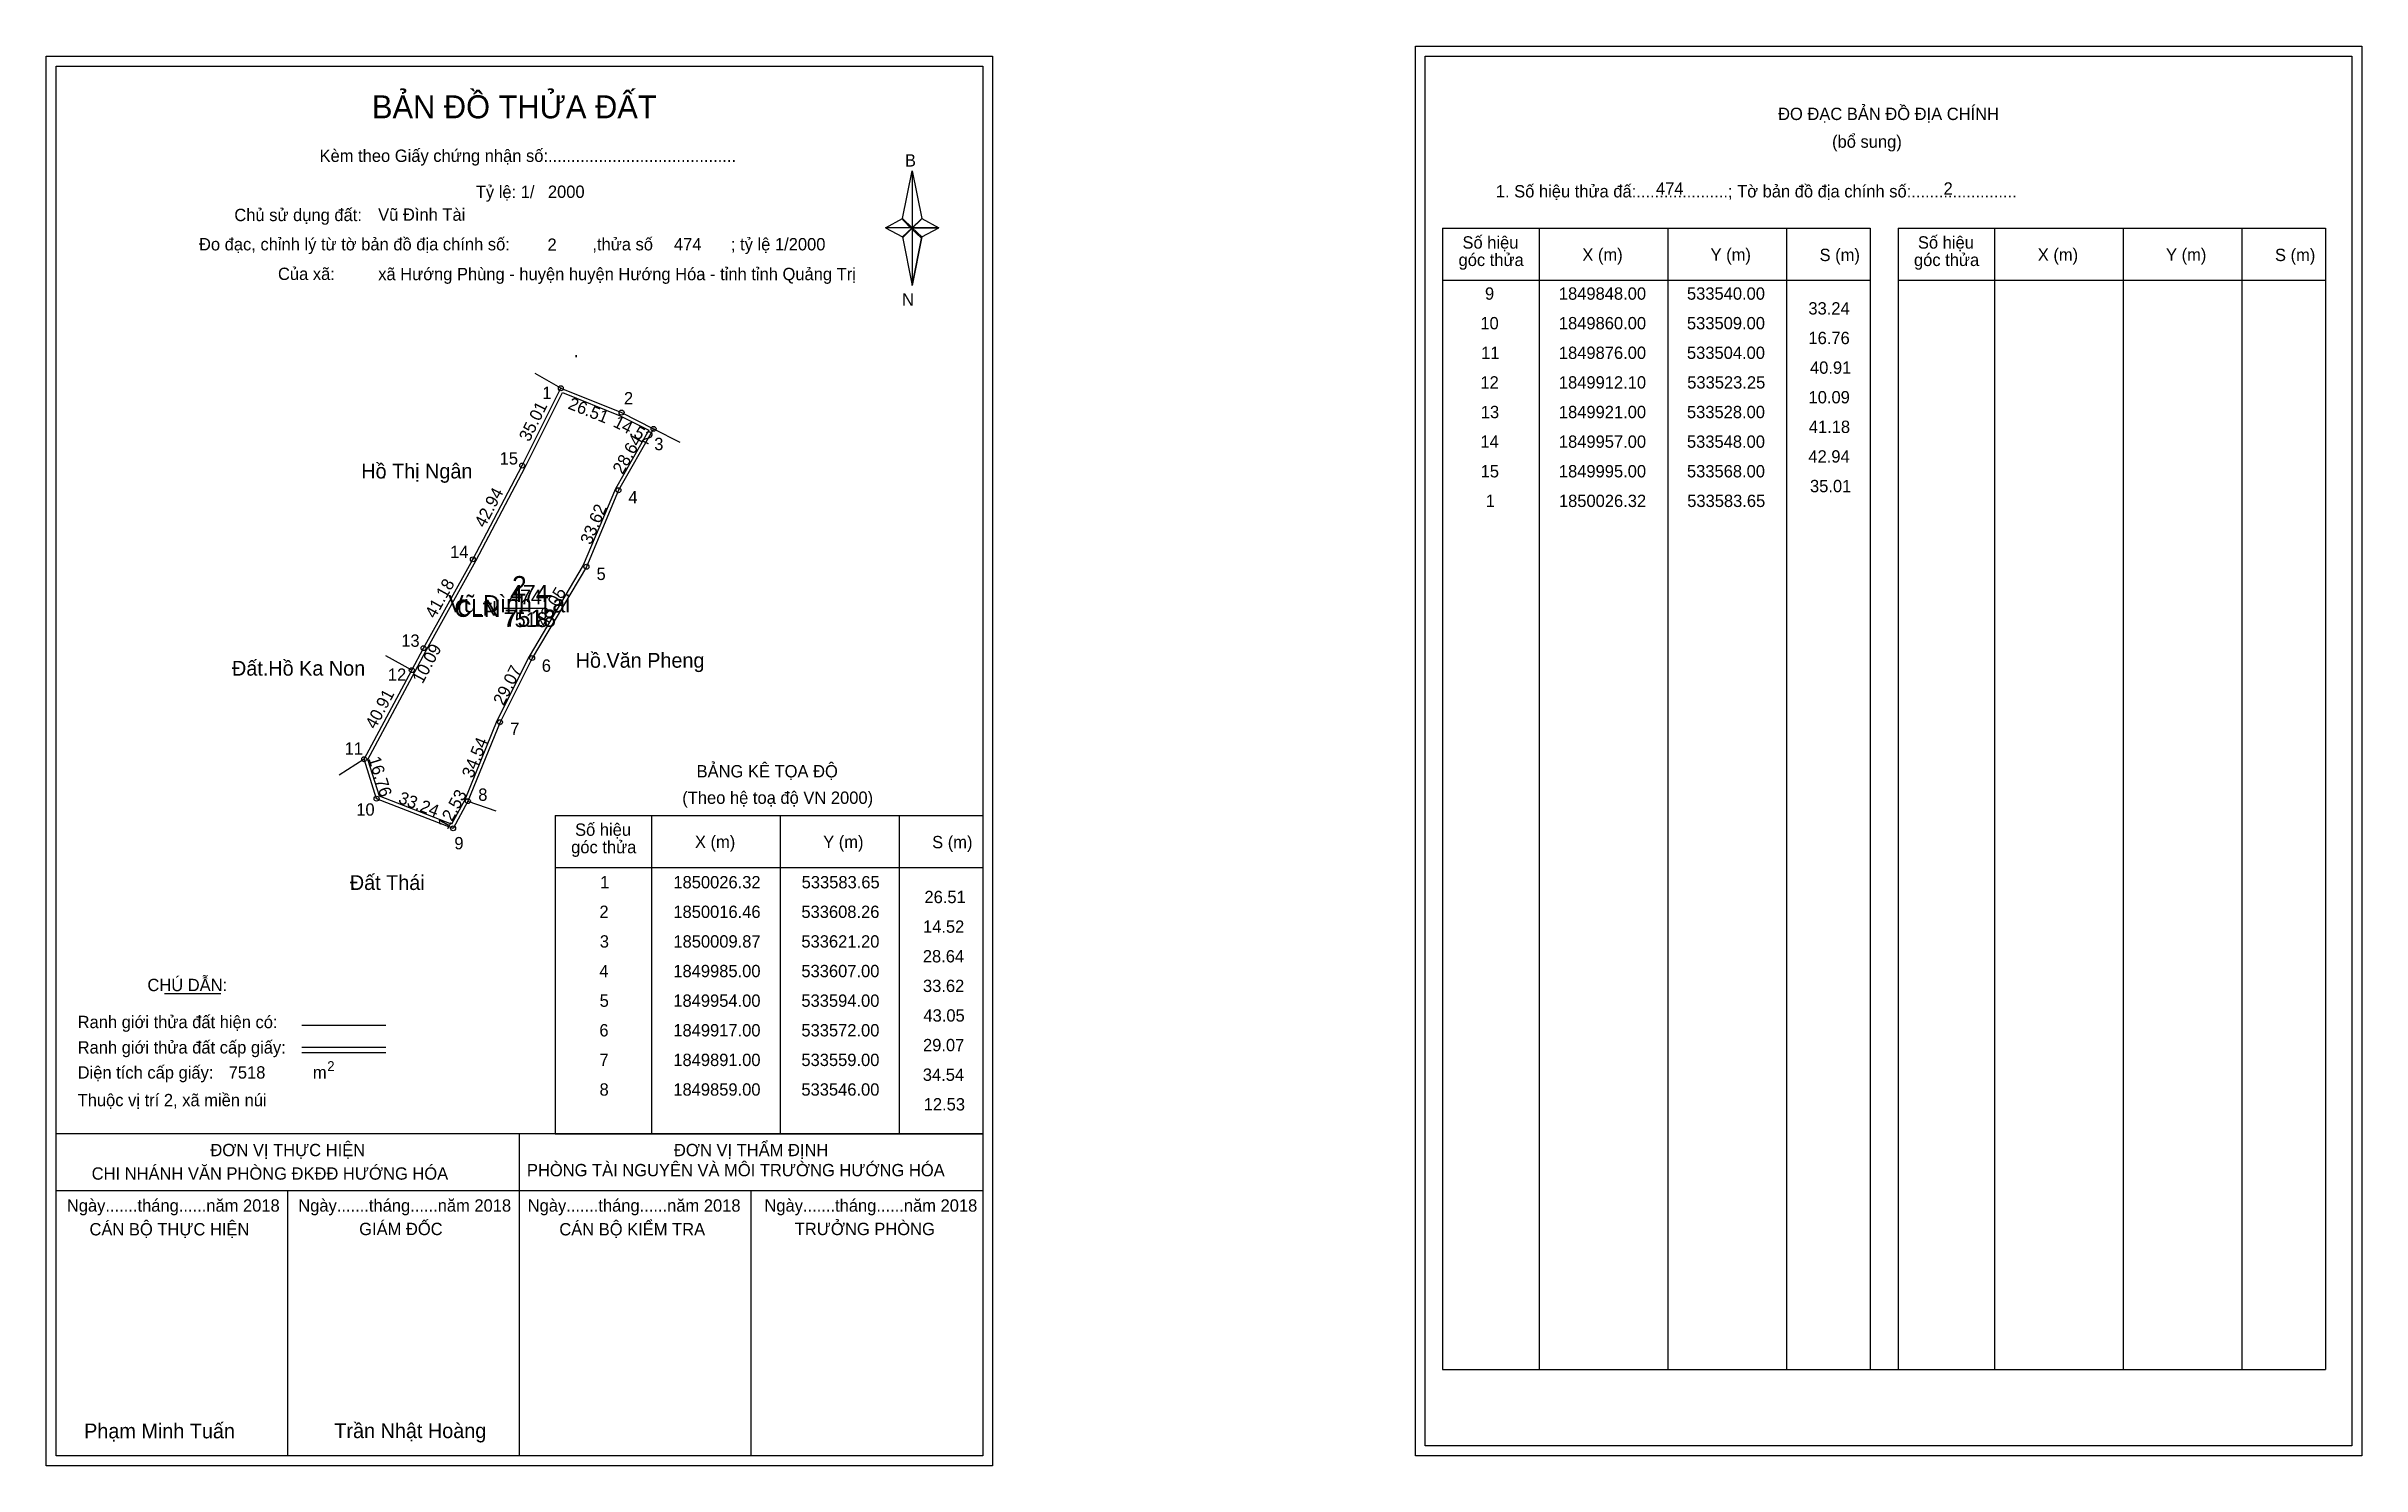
# Model space of a CAD drawing. Extents: x 533375 to 534313, y 1849590 to 1850165.
import ezdxf

# ---------------------------------------------------------------- set-up
doc = ezdxf.new("R2010")
doc.units = 0
for name, color, linetype in [('Level 1', 7, 'Continuous'), ('Level 10', 7, 'Continuous'), ('Level 11', 7, 'Continuous'), ('Level 13', 7, 'Continuous'), ('Level 2', 7, 'Continuous'), ('Level 27', 7, 'Continuous'), ('Level 3', 7, 'Continuous'), ('Level 36', 7, 'Continuous'), ('Level 4', 7, 'Continuous'), ('Level 49', 7, 'Continuous'), ('Level 5', 7, 'Continuous'), ('Level 53', 7, 'Continuous'), ('Level 55', 7, 'Continuous'), ('Level 6', 7, 'Continuous'), ('Level 60', 7, 'Continuous'), ('Level 63', 7, 'Continuous'), ('Level 7', 7, 'Continuous'), ('Level 9', 7, 'Continuous')]:
    doc.layers.add(name, color=color, linetype=linetype)

msp = doc.modelspace()

# ---------------------------------------------------------------- linework, layer by layer
at = {"layer": 'Level 1'}
for p, q in [((533379.19, 1850156.89), (533379.19, 1850156.89)), ((533933.84, 1850160.89), (533933.84, 1850160.89)), ((533722.04, 1850095.12), (533725.97, 1850114.4)), ((533725.97, 1850114.4), (533725.97, 1850091.35)), ((533725.97, 1850114.4), (533729.91, 1850095.12)), ((533715.15, 1850091.35), (533722.04, 1850095.12)), ((533722.04, 1850095.12), (533725.97, 1850091.35)), ((533725.68, 1850090.92), (533722.04, 1850094.68)), ((533725.97, 1850091.35), (533722.04, 1850087.67)), ((533725.68, 1850090.92), (533722.04, 1850087.23)), ((533722.04, 1850087.23), (533725.68, 1850090.92)), ((533729.61, 1850094.68), (533725.68, 1850090.92)), ((533725.68, 1850090.92), (533729.61, 1850094.68)), ((533729.61, 1850087.23), (533725.68, 1850090.92)), ((533729.91, 1850095.12), (533725.97, 1850091.35)), ((533725.97, 1850091.35), (533725.97, 1850067.95)), ((533725.97, 1850091.35), (533736.79, 1850091.35)), ((533725.97, 1850091.35), (533729.91, 1850087.67)), ((533729.91, 1850087.67), (533736.79, 1850091.35)), ((533940.9, 1850091.18), (534114.11, 1850091.18)), ((533980.08, 1849628.65), (533980.08, 1850091.18)), ((534032.23, 1849628.65), (534032.23, 1850091.18)), ((534080.17, 1850091.18), (534080.17, 1849628.65)), ((534114.11, 1850091.18), (534114.11, 1849628.65)), ((534125.42, 1850091.18), (534298.62, 1850091.18)), ((534164.6, 1849628.65), (534164.6, 1850091.18)), ((534216.74, 1849628.65), (534216.74, 1850091.18)), ((534264.69, 1850091.18), (534264.69, 1849628.65)), ((534298.62, 1850091.18), (534298.62, 1849628.65)), ((533722.04, 1850087.67), (533725.97, 1850067.95)), ((533729.91, 1850087.67), (533725.97, 1850067.95)), ((533940.9, 1850070.12), (534114.11, 1850070.12)), ((534125.42, 1850070.12), (534298.62, 1850070.12)), ((533581.38, 1849853.23), (533754.58, 1849853.23)), ((533620.56, 1849724.18), (533620.56, 1849853.23)), ((533672.7, 1849724.18), (533672.7, 1849853.23)), ((533720.65, 1849853.23), (533720.65, 1849724.18)), ((533581.38, 1849832.18), (533754.58, 1849832.18)), ((533423.03, 1849781.02), (533445.83, 1849781.02)), ((533478.76, 1849768.21), (533512.78, 1849768.21)), ((533478.76, 1849759.31), (533512.78, 1849759.31)), ((533478.76, 1849757.12), (533512.78, 1849757.12)), ((533592.85, 1849724.18), (533379.19, 1849724.18)), ((533754.58, 1849724.18), (533544.9, 1849724.18)), ((533566.89, 1849593.74), (533566.89, 1849724.18)), ((533581.38, 1849724.18), (533754.58, 1849724.18)), ((533754.59, 1849701.08), (533379.19, 1849701.08)), ((533473.04, 1849593.74), (533473.04, 1849701.08)), ((533660.74, 1849593.74), (533660.74, 1849701.08)), ((533940.9, 1849628.65), (534298.62, 1849628.65)), ((533754.58, 1849593.74), (533754.58, 1849593.74)), ((534309.24, 1849597.74), (534309.24, 1849597.74))]:
    msp.add_line(p, q, dxfattribs=at)
for points in [[(533722.04, 1850095.12), (533725.97, 1850114.4), (533725.97, 1850091.35)], [(533715.15, 1850091.35), (533722.04, 1850087.67), (533725.97, 1850091.35)], [(533725.97, 1850091.35), (533729.91, 1850095.12), (533736.79, 1850091.35)], [(533725.97, 1850091.35), (533725.97, 1850067.95), (533729.91, 1850087.67)]]:
    msp.add_lwpolyline(points, close=True, dxfattribs=at)
at = {"layer": 'Level 10'}
for points in [[(533583.65, 1850026.32), (533608.26, 1850016.46), (533621.2, 1850009.87), (533607, 1849985), (533594, 1849954), (533572, 1849917), (533559, 1849891), (533546, 1849859), (533540, 1849848), (533509, 1849860), (533504, 1849876), (533523.25, 1849912.1), (533528, 1849921), (533548, 1849957), (533568, 1849995)], [(533584.33, 1850024.54), (533607.68, 1850015.18), (533619.26, 1850009.29), (533605.74, 1849985.62), (533592.75, 1849954.63), (533570.77, 1849917.67), (533557.72, 1849891.58), (533544.73, 1849859.6), (533539.36, 1849849.75), (533510.13, 1849861.06), (533505.51, 1849875.86), (533524.49, 1849911.44), (533529.23, 1849920.33), (533549.23, 1849956.33), (533569.25, 1849994.36)]]:
    msp.add_lwpolyline(points, close=True, dxfattribs=at)
at = {"layer": 'Level 11'}
for centre in [(533583.65, 1850026.32), (533583.65, 1850026.32), (533608.26, 1850016.46), (533621.2, 1850009.87), (533568, 1849995), (533607, 1849985), (533548, 1849957), (533594, 1849954), (533528, 1849921), (533523.25, 1849912.1), (533572, 1849917), (533559, 1849891), (533504, 1849876), (533509, 1849860), (533546, 1849859), (533540, 1849848)]:
    msp.add_circle(centre, 1, dxfattribs=at)
at = {"layer": 'Level 27'}
for p, q in [((533583.65, 1850026.32), (533573.22, 1850032.26)), ((533621.2, 1850009.87), (533631.89, 1850004.42)), ((533523.25, 1849912.1), (533512.74, 1849917.9)), ((533504, 1849876), (533493.88, 1849869.55)), ((533546, 1849859), (533557.35, 1849855.09))]:
    msp.add_line(p, q, dxfattribs=at)
at = {"layer": 'Level 3'}
for p, q in [((533940.9, 1850091.18), (533940.9, 1849628.65)), ((534125.42, 1850091.18), (534125.42, 1849628.65)), ((533581.38, 1849853.23), (533581.38, 1849724.18))]:
    msp.add_line(p, q, dxfattribs=at)
at = {"layer": 'Level 63'}
for points in [[(533929.84, 1850164.89), (534313.24, 1850164.89), (534313.24, 1849593.74), (533929.84, 1849593.74)], [(533375.19, 1850160.89), (533758.59, 1850160.89), (533758.59, 1849589.74), (533375.19, 1849589.74)], [(533379.19, 1850156.89), (533754.59, 1850156.89), (533754.59, 1849593.74), (533379.19, 1849593.74)], [(533933.84, 1850160.89), (534309.24, 1850160.89), (534309.24, 1849597.74), (533933.84, 1849597.74)]]:
    msp.add_lwpolyline(points, close=True, dxfattribs=at)
at = {"layer": 'Level 9'}
msp.add_line((533560.48, 1849937.16), (533577.72, 1849937.16), dxfattribs=at)

# ---------------------------------------------------------------- texts
at = {"layer": 'Level 1'}
for s, height, p in [('BẢN ĐỒ THỬA ĐẤT', 9.3313, (533507.12, 1850135.7)), ('ĐO ĐẠC BẢN ĐỒ ĐỊA CHÍNH', 5, (534076.79, 1850135.01)), ('(bổ sung)', 5, (534098.67, 1850123.77)), ('Kèm theo Giấy chứng nhận số:.........................................', 5, (533485.89, 1850118.04)), ('B', 5, (533723.06, 1850116.16)), ('1. Số hiệu thửa đấ:....................; Tờ bản đồ địa chính số:.......................', 5, (533962.45, 1850103.65)), ('Chủ sử dụng đất:', 5, (533451.37, 1850094.05)), ('Đo đạc, chỉnh lý từ tờ bản đồ địa chính số:                  ,thửa số                 ; tỷ lệ 1/2000', 5, (533437.05, 1850082.19)), ('góc thửa', 5, (533947.35, 1850075.85)), ('Số hiệu', 5, (533948.93, 1850082.91)), ('X (m)', 5, (533997.5, 1850077.96)), ('Y (m)', 5, (534049.45, 1850077.96)), ('S (m)', 5, (534093.61, 1850077.86)), ('góc thửa', 5, (534131.86, 1850075.85)), ('Số hiệu', 5, (534133.45, 1850082.91)), ('X (m)', 5, (534182.01, 1850077.96)), ('Y (m)', 5, (534233.97, 1850077.96)), ('S (m)', 5, (534278.12, 1850077.86)), ('Của xã:', 5, (533469.05, 1850070.19)), ('N', 5, (533721.86, 1850059.82)), ('BẢNG KÊ TỌA ĐỘ', 5, (533638.65, 1849868.64)), ('(Theo hệ toạ độ VN 2000)', 5, (533632.84, 1849857.92)), ('Số hiệu', 5, (533589.41, 1849844.97)), ('góc thửa', 5, (533587.83, 1849837.91)), ('X (m)', 5, (533637.97, 1849840.02)), ('Y (m)', 5, (533689.93, 1849840.02)), ('S (m)', 5, (533734.08, 1849839.92)), ('CHÚ DẪN:', 5, (533416.15, 1849782.03)), ('Ranh giới thửa đất hiện có:', 5, (533387.89, 1849767.03)), ('Ranh giới thửa đất cấp giấy:', 5, (533387.89, 1849756.75)), ('Diện tích cấp giấy:', 5, (533387.89, 1849746.59)), ('2', 4, (533488.99, 1849749.65)), ('m', 5, (533483.2, 1849746.63)), ('Thuộc vị trí 2, xã miền núi', 5, (533387.89, 1849735.39)), ('ĐƠN VỊ THỰC HIỆN', 5, (533441.66, 1849715.15)), ('ĐƠN VỊ THẨM ĐỊNH', 5, (533629.46, 1849715.15)), ('CHI NHÁNH VĂN PHÒNG ĐKĐĐ HƯỚNG HÓA', 5, (533393.57, 1849705.63)), ('PHÒNG TÀI NGUYÊN VÀ MÔI TRƯỜNG HƯỚNG HÓA', 5, (533569.91, 1849707.01)), ('Ngày.......tháng......năm 2018', 5, (533383.52, 1849692.68)), ('Ngày.......tháng......năm 2018', 5, (533477.27, 1849692.68)), ('Ngày.......tháng......năm 2018', 5, (533570.22, 1849692.68)), ('Ngày.......tháng......năm 2018', 5, (533666.13, 1849692.68)), ('CÁN BỘ THỰC HIỆN', 5, (533392.69, 1849683.05)), ('GIÁM ĐỐC', 5, (533501.95, 1849683.17)), ('CÁN BỘ KIỂM TRA', 5, (533583.03, 1849683.05)), ('TRƯỞNG PHÒNG', 5, (533678.41, 1849683.17)), ('Phạm Minh Tuấn', 6, (533390.51, 1849600.82)), ('Trần Nhật Hoàng', 6, (533491.89, 1849600.92))]:
    msp.add_text(s, height=height, dxfattribs=at).set_placement(p)
at = {"layer": 'Level 11'}
msp.add_text('Tỷ lệ: 1/', height=5, dxfattribs=at).set_placement((533549.2, 1850103.41))
at = {"layer": 'Level 13'}
for s, p in [('CLN', (533541.69, 1849934.16)), ('474', (533562.6, 1849938.76)), ('7518', (533560.49, 1849929.56))]:
    msp.add_text(s, height=6, dxfattribs=at).set_placement(p)
at = {"layer": 'Level 2'}
msp.add_text('Vũ Đình Tài', height=7, dxfattribs=at).set_placement((533538.06, 1849935.5))
at = {"layer": 'Level 3'}
msp.add_text('CLN', height=7, dxfattribs=at).set_placement((533540.48, 1849933.66))
at = {"layer": 'Level 36'}
for p in [(533588.76, 1850038.81), (533510.77, 1849989.77), (533600.29, 1849913.08), (533462.95, 1849909.87), (533498.29, 1849823.02)]:
    msp.add_text('.', height=6, dxfattribs=at).set_placement(p)
at = {"layer": 'Level 4'}
msp.add_text('474', height=7, dxfattribs=at).set_placement((533563.04, 1849939.66))
at = {"layer": 'Level 49'}
for s, rotation, p in [('35.01', 63.44959, (533570.88, 1850004.35)), ('26.51', 338.16649, (533586.21, 1850018.19)), ('14.52', 333.01146, (533604.47, 1850010.99)), ('28.64', 60.27497, (533608.65, 1849991.12)), ('42.94', 62.24146, (533552.77, 1849969.5)), ('33.62', 67.24902, (533595.87, 1849962.6)), ('41.18', 60.9454, (533532.67, 1849932.7)), ('43.05', 59.26451, (533577.5, 1849929.38)), ('10.09', 61.91081, (533527.61, 1849906.25)), ('29.07', 63.43495, (533560.43, 1849897.43)), ('40.91', 61.93163, (533508.52, 1849887.87)), ('34.54', 67.89055, (533547.94, 1849868.02)), ('16.76', 287.35402, (533505.59, 1849876.27)), ('33.24', 338.83874, (533517.45, 1849858.45)), ('12.53', 61.38954, (533537.76, 1849847.24))]:
    msp.add_text(s, height=5, rotation=rotation, dxfattribs=at).set_placement(p)
at = {"layer": 'Level 5'}
msp.add_text('7518', height=7, dxfattribs=at).set_placement((533560.87, 1849929.66))
at = {"layer": 'Level 53'}
for s, p in [('9', (533958.05, 1850062.2)), ('1849848.00', (533987.99, 1850062.2)), ('533540.00', (534039.88, 1850062.2)), ('33.24', (534089.08, 1850056.2)), ('10', (533956.18, 1850050.2)), ('1849860.00', (533987.99, 1850050.2)), ('533509.00', (534039.88, 1850050.2)), ('11', (533956.5, 1850038.2)), ('1849876.00', (533987.99, 1850038.2)), ('533504.00', (534039.88, 1850038.2)), ('16.76', (534089.1, 1850044.2)), ('40.91', (534089.73, 1850032.2)), ('12', (533956.2, 1850026.2)), ('1849912.10', (533987.99, 1850026.2)), ('533523.25', (534039.99, 1850026.2)), ('10.09', (534089.14, 1850020.2)), ('13', (533956.36, 1850014.2)), ('1849921.00', (533987.99, 1850014.2)), ('533528.00', (534039.88, 1850014.2)), ('14', (533956.18, 1850002.2)), ('1849957.00', (533987.99, 1850002.2)), ('533548.00', (534039.88, 1850002.2)), ('41.18', (534089.24, 1850008.2)), ('42.94', (534089.08, 1849996.2)), ('15', (533956.29, 1849990.2)), ('1849995.00', (533987.99, 1849990.2)), ('533568.00', (534039.88, 1849990.2)), ('35.01', (534089.73, 1849984.2)), ('1', (533958.35, 1849978.2)), ('1850026.32', (533988.01, 1849978.2)), ('533583.65', (534039.99, 1849978.2)), ('1', (533599.58, 1849823.68)), ('1850026.32', (533629.24, 1849823.68)), ('533583.65', (533681.21, 1849823.68)), ('26.51', (533730.96, 1849817.68)), ('2', (533599.28, 1849811.68)), ('1850016.46', (533629.23, 1849811.68)), ('533608.26', (533681.11, 1849811.68)), ('14.52', (533730.36, 1849805.68)), ('3', (533599.43, 1849799.68)), ('1850009.87', (533629.25, 1849799.68)), ('533621.20', (533681.1, 1849799.68)), ('28.64', (533730.3, 1849793.68)), ('4', (533599.25, 1849787.68)), ('1849985.00', (533629.22, 1849787.68)), ('533607.00', (533681.1, 1849787.68)), ('5', (533599.37, 1849775.68)), ('1849954.00', (533629.22, 1849775.68)), ('533594.00', (533681.1, 1849775.68)), ('33.62', (533730.36, 1849781.68)), ('43.05', (533730.54, 1849769.68)), ('6', (533599.26, 1849763.68)), ('1849917.00', (533629.22, 1849763.68)), ('533572.00', (533681.1, 1849763.68)), ('29.07', (533730.38, 1849757.68)), ('7', (533599.29, 1849751.68)), ('1849891.00', (533629.22, 1849751.68)), ('533559.00', (533681.1, 1849751.68)), ('8', (533599.33, 1849739.68)), ('1849859.00', (533629.22, 1849739.68)), ('533546.00', (533681.1, 1849739.68)), ('34.54', (533730.3, 1849745.68)), ('12.53', (533730.66, 1849733.68))]:
    msp.add_text(s, height=5, dxfattribs=at).set_placement(p)
at = {"layer": 'Level 55'}
for s, height, p in [('1', 0.8, (533583.43, 1850026.32)), ('0', 0.22, (533583.57, 1850026.1)), ('0', 0.22, (533583.57, 1850026.1)), ('0', 0.22, (533583.57, 1850026.1)), ('2', 0.8, (533607.99, 1850016.46)), ('0', 0.22, (533608.18, 1850016.24)), ('3', 0.8, (533620.95, 1850009.87)), ('0', 0.22, (533621.12, 1850009.65)), ('0', 0.22, (533621.12, 1850009.65)), ('15', 0.8, (533567.45, 1849995)), ('0', 0.22, (533567.92, 1849994.78)), ('0', 0.22, (533567.92, 1849994.78)), ('4', 0.8, (533606.72, 1849985)), ('0', 0.22, (533606.92, 1849984.78)), ('14', 0.8, (533547.43, 1849957)), ('0', 0.22, (533547.92, 1849956.78)), ('0', 0.22, (533547.92, 1849956.78)), ('5', 0.8, (533593.74, 1849954)), ('0', 0.22, (533593.92, 1849953.78)), ('13', 0.8, (533527.46, 1849921)), ('0', 0.22, (533527.92, 1849920.78)), ('0', 0.22, (533527.92, 1849920.78)), ('12', 0.8, (533522.68, 1849912.1)), ('0', 0.22, (533523.17, 1849911.88)), ('0', 0.22, (533523.17, 1849911.88)), ('0', 0.22, (533523.17, 1849911.88)), ('0', 0.22, (533523.17, 1849911.88)), ('6', 0.8, (533571.73, 1849917)), ('0', 0.22, (533571.92, 1849916.78)), ('7', 0.8, (533558.73, 1849891)), ('0', 0.22, (533558.92, 1849890.78)), ('11', 0.8, (533503.48, 1849876)), ('0', 0.22, (533503.92, 1849875.78)), ('0', 0.22, (533503.92, 1849875.78)), ('0', 0.22, (533503.92, 1849875.78)), ('10', 0.8, (533508.43, 1849860)), ('0', 0.22, (533508.92, 1849859.78)), ('8', 0.8, (533545.74, 1849859)), ('0', 0.22, (533545.92, 1849858.78)), ('0', 0.22, (533545.92, 1849858.78)), ('9', 0.8, (533539.73, 1849848)), ('0', 0.22, (533539.92, 1849847.78))]:
    msp.add_text(s, height=height, dxfattribs=at).set_placement(p)
at = {"layer": 'Level 6'}
for s, p in [('2000', (533578.4, 1850103.45)), ('474', (534027.35, 1850104.73)), ('2', (534143.84, 1850104.77)), ('Vũ Đình Tài', (533509.64, 1850094.19)), ('2', (533578.24, 1850082.01)), ('474', (533629.47, 1850082.17)), ('xã Hướng Phùng - huyện huyện Hướng Hóa - tỉnh tỉnh Quảng Trị', (533509.66, 1850070.11)), ('7518', (533449.07, 1849746.6))]:
    msp.add_text(s, height=5, dxfattribs=at).set_placement(p)
at = {"layer": 'Level 60'}
for s, p in [('Hồ Thị Ngân', (533502.78, 1849989.77)), ('Đất Hồ Ka Non', (533450.42, 1849909.87)), ('Hồ Văn Pheng', (533589.65, 1849913.08)), ('Đất Thái', (533498.16, 1849823.02))]:
    msp.add_text(s, height=6, dxfattribs=at).set_placement(p)
at = {"layer": 'Level 7'}
msp.add_text('2', height=8, dxfattribs=at).set_placement((533563.88, 1849942.22))
at = {"layer": 'Level 9'}
for s, p in [('1', (533576.13, 1850021.96)), ('2', (533609.21, 1850019.79)), ('3', (533621.49, 1850001.24)), ('15', (533558.85, 1849995.42)), ('4', (533611.02, 1849979.67)), ('14', (533538.8, 1849957.54)), ('5', (533598.11, 1849948.62)), ('13', (533518.99, 1849921.56)), ('12', (533513.57, 1849907.78)), ('6', (533575.91, 1849911.43)), ('7', (533563.15, 1849885.86)), ('11', (533496.06, 1849877.85)), ('8', (533550.19, 1849859.15)), ('10', (533500.76, 1849853.13)), ('9', (533540.51, 1849839.49))]:
    msp.add_text(s, height=5, dxfattribs=at).set_placement(p)

doc.saveas('drawing.dxf')
